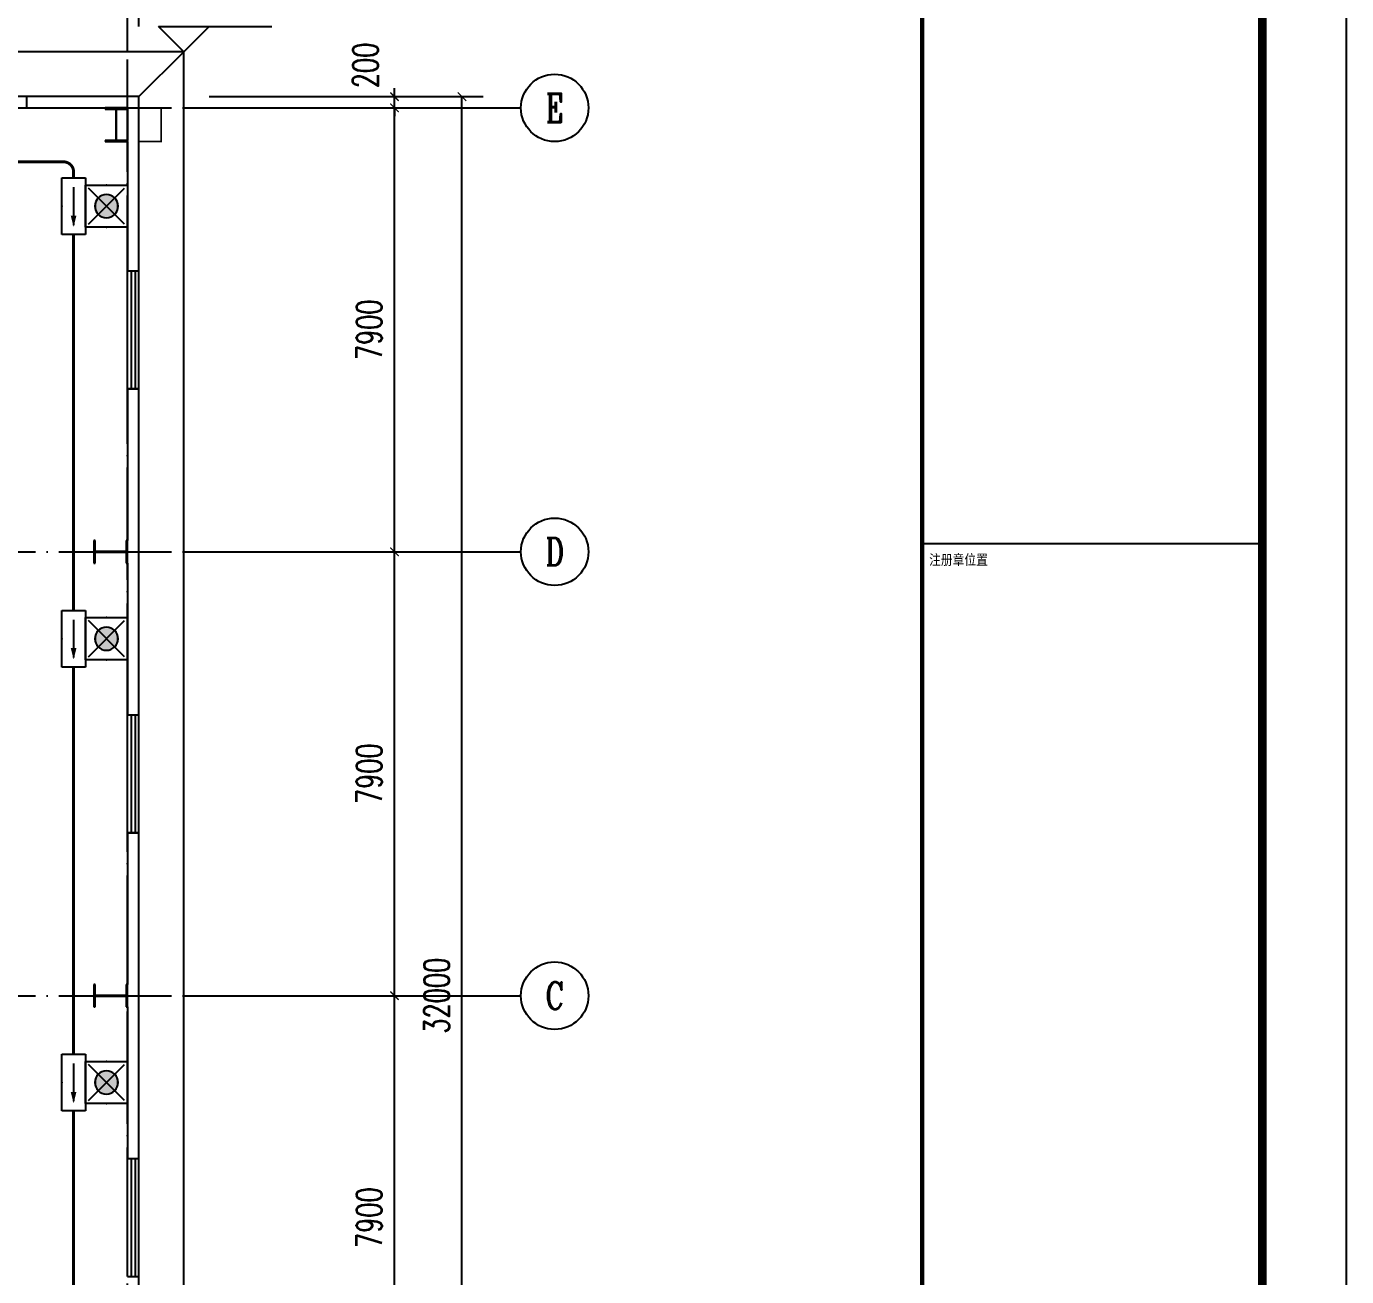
# Model space of a CAD drawing. Extents: x 1728470 to 1835391, y -157368 to 197905.
# Drawn here: x 1794284 to 1817775, y 4035 to 26284 of the extents above; entities that cross this region are included whole.
import ezdxf
from ezdxf.enums import TextEntityAlignment as Align

# ---------------------------------------------------------------- set-up
doc = ezdxf.new("R2010")
doc.units = 0
doc.header["$LTSCALE"] = 1000
doc.header["$MEASUREMENT"] = 0
doc.linetypes.add('DOTE', pattern=[2.42, 2, -0.2, 0.02, -0.2])
doc.layers.get('0').update_dxf_attribs({"linetype": 'CONTINUOUS'})
doc.layers.get('DEFPOINTS').update_dxf_attribs({"linetype": 'CONTINUOUS'})
for name, color, linetype in [('AXIS', 3, 'CONTINUOUS'), ('AXIS_TEXT', 7, 'CONTINUOUS'), ('COLUMN', 99, 'CONTINUOUS'), ('DIM_ELEV', 3, 'CONTINUOUS'), ('DOTE', 1, 'DOTE'), ('EQUIP-照明', 3, 'CONTINUOUS'), ('GROUND', 2, 'CONTINUOUS'), ('PP-PM-TK', 7, 'CONTINUOUS'), ('PUB_TEXT', 7, 'CONTINUOUS'), ('PUB_TITLE', 4, 'CONTINUOUS'), ('WALL', 9, 'CONTINUOUS'), ('WINDOW', 99, 'CONTINUOUS'), ('WIRE-照明', 1, 'CONTINUOUS')]:
    doc.layers.add(name, color=color, linetype=linetype)
doc.styles.add('_TCH_AXIS', font='COMPLEX', dxfattribs={"bigfont": 'GBCBIG'})
doc.styles.add('COMPLEX', font='COMPLEX')
doc.styles.add('DIM_FONT', font='SIMPLEX', dxfattribs={"width": 0.7, "bigfont": 'GBCBIG'})
doc.styles.get("Standard").update_dxf_attribs({"font": 'gbenor.shx', "bigfont": 'gbcbig.shx'})
doc.styles.add('TQ', font='txt.shx', dxfattribs={"width": 0.8, "bigfont": 'hztxt.shx'})
doc.dimstyles.new('DIMN150', dxfattribs={"dimscale": 1.5, "dimtxt": 300, "dimasz": 100, "dimexe": 250, "dimexo": 300, "dimgap": 150, "dimtad": 1, "dimdec": 0, "dimzin": 0, "dimtxsty": 'DIM_FONT', "dimblk": 'ARCHTICK', "dimcen": 0.09, "dimclrt": 7, "dimazin": 3, "dimtfac": 1, "dimtdec": 0, "dimtix": 1, "dimtmove": 0, "dimatfit": 3, "dimtolj": 1, "dimtzin": 0})

# ---------------------------------------------------------------- blocks, each defined once
blk = doc.blocks.new('$TCHSYS$WIN2D')
for p, q in [((-0.5, 0.5), (0.5, 0.5)), ((-0.5, 0.5), (-0.5, -0.5)), ((0.5, 0.5), (0.5, -0.5)), ((0.5, 0.167), (-0.5, 0.167)), ((0.5, -0.167), (-0.5, -0.167)), ((-0.5, -0.5), (0.5, -0.5))]:
    blk.add_line(p, q)
blk = doc.blocks.new('_AXISO')
blk.add_circle((0, 0), 0.5)
at = {"layer": 'AXIS_TEXT', "style": 'COMPLEX', "width": 1.041667}
blk.add_attdef('A', text='', height=0.56, dxfattribs=at).set_placement((-0.25, -0.28), (0.25, -0.28), align=Align.FIT)
blk = doc.blocks.new('_ARCHTICK')
at = {"color": 0, "linetype": 'BYBLOCK', "const_width": 0.15}
blk.add_lwpolyline([(-0.5, -0.5), (0.5, 0.5)], dxfattribs=at)
blk = doc.blocks.new('*D60')
at = {"layer": 'AXIS', "color": 0}
for p, q in [((1798036, 88951), (1802911, 88951)), ((1802536, 56951), (1802536, 88951)), ((1798036, 56951), (1802911, 56951))]:
    blk.add_line(p, q, dxfattribs=at)
at = {"layer": 'DEFPOINTS', "color": 0}
for p in [(1797586, 88951), (1802536, 88951), (1797586, 56951)]:
    blk.add_point(p, dxfattribs=at)
at = {"layer": 'AXIS', "color": 0, "xscale": 150, "yscale": 150, "zscale": 150}
for p, rotation in [((1802536, 88951), 90), ((1802536, 56951), 270)]:
    blk.add_blockref('_ARCHTICK', p, dxfattribs=dict(at, rotation=rotation))
at = {"layer": 'AXIS', "color": 7, "insert": (1802086, 72951), "char_height": 450, "attachment_point": 5, "rotation": 90, "style": 'DIM_FONT'}
blk.add_mtext('\\A1;32000', dxfattribs=at)
blk = doc.blocks.new('*D63')
at = {"layer": 'AXIS', "color": 0}
for p, q in [((1798036, 72951), (1801711, 72951)), ((1801336, 65051), (1801336, 72951)), ((1798036, 65051), (1801711, 65051))]:
    blk.add_line(p, q, dxfattribs=at)
at = {"layer": 'DEFPOINTS', "color": 0}
for p in [(1797586, 72951), (1801336, 72951), (1797586, 65051)]:
    blk.add_point(p, dxfattribs=at)
at = {"layer": 'AXIS', "color": 0, "xscale": 150, "yscale": 150, "zscale": 150}
for p, rotation in [((1801336, 72951), 90), ((1801336, 65051), 270)]:
    blk.add_blockref('_ARCHTICK', p, dxfattribs=dict(at, rotation=rotation))
at = {"layer": 'AXIS', "color": 7, "insert": (1800886, 69001), "char_height": 450, "attachment_point": 5, "rotation": 90, "style": 'DIM_FONT'}
blk.add_mtext('\\A1;7900', dxfattribs=at)
blk = doc.blocks.new('*D64')
at = {"layer": 'AXIS', "color": 0}
for p, q in [((1798036, 80851), (1801711, 80851)), ((1801336, 72951), (1801336, 80851)), ((1798036, 72951), (1801711, 72951))]:
    blk.add_line(p, q, dxfattribs=at)
at = {"layer": 'DEFPOINTS', "color": 0}
for p in [(1797586, 80851), (1801336, 80851), (1797586, 72951)]:
    blk.add_point(p, dxfattribs=at)
at = {"layer": 'AXIS', "color": 0, "xscale": 150, "yscale": 150, "zscale": 150}
for p, rotation in [((1801336, 80851), 90), ((1801336, 72951), 270)]:
    blk.add_blockref('_ARCHTICK', p, dxfattribs=dict(at, rotation=rotation))
at = {"layer": 'AXIS', "color": 7, "insert": (1800886, 76901), "char_height": 450, "attachment_point": 5, "rotation": 90, "style": 'DIM_FONT'}
blk.add_mtext('\\A1;7900', dxfattribs=at)
blk = doc.blocks.new('*D65')
at = {"layer": 'AXIS', "color": 0}
for p, q in [((1798036, 88751), (1801711, 88751)), ((1801336, 80851), (1801336, 88751)), ((1798036, 80851), (1801711, 80851))]:
    blk.add_line(p, q, dxfattribs=at)
at = {"layer": 'DEFPOINTS', "color": 0}
for p in [(1797586, 88751), (1801336, 88751), (1797586, 80851)]:
    blk.add_point(p, dxfattribs=at)
at = {"layer": 'AXIS', "color": 0, "xscale": 150, "yscale": 150, "zscale": 150}
for p, rotation in [((1801336, 88751), 90), ((1801336, 80851), 270)]:
    blk.add_blockref('_ARCHTICK', p, dxfattribs=dict(at, rotation=rotation))
at = {"layer": 'AXIS', "color": 7, "insert": (1800886, 84801), "char_height": 450, "attachment_point": 5, "rotation": 90, "style": 'DIM_FONT'}
blk.add_mtext('\\A1;7900', dxfattribs=at)
blk = doc.blocks.new('*D66')
at = {"layer": 'AXIS', "color": 0}
for p, q in [((1801336, 88951), (1801336, 89101)), ((1798036, 88951), (1801711, 88951)), ((1801336, 88751), (1801336, 88951)), ((1798036, 88751), (1801711, 88751)), ((1801336, 88751), (1801336, 88601))]:
    blk.add_line(p, q, dxfattribs=at)
at = {"layer": 'DEFPOINTS', "color": 0}
for p in [(1797586, 88951), (1801336, 88951), (1797586, 88751)]:
    blk.add_point(p, dxfattribs=at)
at = {"layer": 'AXIS', "color": 0, "xscale": 150, "yscale": 150, "zscale": 150}
for p, rotation in [((1801336, 88951), 270), ((1801336, 88751), 90)]:
    blk.add_blockref('_ARCHTICK', p, dxfattribs=dict(at, rotation=rotation))
at = {"layer": 'AXIS', "color": 7, "insert": (1800819, 89506), "char_height": 450, "attachment_point": 5, "rotation": 90, "style": 'DIM_FONT'}
blk.add_mtext('\\A1;200', dxfattribs=at)
blk = doc.blocks.new('*D67')
at = {"layer": 'AXIS', "color": 0}
for p, q in [((1750186, 90201), (1750186, 95076)), ((1796786, 90201), (1796786, 95076)), ((1750186, 94701), (1796786, 94701))]:
    blk.add_line(p, q, dxfattribs=at)
at = {"layer": 'DEFPOINTS', "color": 0}
for p in [(1796786, 94701), (1750186, 89751), (1796786, 89751)]:
    blk.add_point(p, dxfattribs=at)
at = {"layer": 'AXIS', "color": 0, "xscale": 150, "yscale": 150, "zscale": 150, "rotation": 180}
blk.add_blockref('_ARCHTICK', (1750186, 94701), dxfattribs=at)
at = {"layer": 'AXIS', "color": 0, "xscale": 150, "yscale": 150, "zscale": 150}
blk.add_blockref('_ARCHTICK', (1796786, 94701), dxfattribs=at)
at = {"layer": 'AXIS', "color": 7, "insert": (1773486, 95151), "char_height": 450, "attachment_point": 5, "style": 'DIM_FONT'}
blk.add_mtext('\\A1;46600', dxfattribs=at)
blk = doc.blocks.new('*D76')
at = {"layer": 'AXIS', "color": 0}
for p, q in [((1790886, 90201), (1790886, 93876)), ((1796586, 90201), (1796586, 93876)), ((1790886, 93501), (1796586, 93501))]:
    blk.add_line(p, q, dxfattribs=at)
at = {"layer": 'DEFPOINTS', "color": 0}
for p in [(1796586, 93501), (1790886, 89751), (1796586, 89751)]:
    blk.add_point(p, dxfattribs=at)
at = {"layer": 'AXIS', "color": 0, "xscale": 150, "yscale": 150, "zscale": 150, "rotation": 180}
blk.add_blockref('_ARCHTICK', (1790886, 93501), dxfattribs=at)
at = {"layer": 'AXIS', "color": 0, "xscale": 150, "yscale": 150, "zscale": 150}
blk.add_blockref('_ARCHTICK', (1796586, 93501), dxfattribs=at)
at = {"layer": 'AXIS', "color": 7, "insert": (1793736, 93951), "char_height": 450, "attachment_point": 5, "style": 'DIM_FONT'}
blk.add_mtext('\\A1;5700', dxfattribs=at)
blk = doc.blocks.new('*D77')
at = {"layer": 'AXIS', "color": 0}
for p, q in [((1796586, 90201), (1796586, 93876)), ((1796786, 90201), (1796786, 93876)), ((1796586, 93501), (1796436, 93501)), ((1796586, 93501), (1796786, 93501)), ((1796786, 93501), (1796936, 93501))]:
    blk.add_line(p, q, dxfattribs=at)
at = {"layer": 'DEFPOINTS', "color": 0}
for p in [(1796786, 93501), (1796586, 89751), (1796786, 89751)]:
    blk.add_point(p, dxfattribs=at)
at = {"layer": 'AXIS', "color": 0, "xscale": 150, "yscale": 150, "zscale": 150}
blk.add_blockref('_ARCHTICK', (1796586, 93501), dxfattribs=at)
at = {"layer": 'AXIS', "color": 0, "xscale": 150, "yscale": 150, "zscale": 150, "rotation": 180}
blk.add_blockref('_ARCHTICK', (1796786, 93501), dxfattribs=at)
at = {"layer": 'AXIS', "color": 7, "insert": (1797341, 94019), "char_height": 450, "attachment_point": 5, "style": 'DIM_FONT'}
blk.add_mtext('\\A1;200', dxfattribs=at)
blk = doc.blocks.new('$EQUIP$00001167')
for p, q in [((-0.429, 0.429), (0.429, -0.429)), ((-0.429, -0.429), (0.429, 0.429))]:
    blk.add_line(p, q)
blk.add_lwpolyline([(-0.5, 0.5), (-0.5, -0.5), (0.5, -0.5), (0.5, 0.5)], close=True)
blk.add_circle((0, 0), 0.275)
for p in [(0, 0.5), (-0.5, 0), (0.5, 0), (0, -0.5)]:
    blk.add_point(p)
for points in [[(-0.238, 0.137), (0.238, 0.137), (-0.275, 0), (0.275, 0)], [(-0.238, -0.137), (0.238, -0.137), (-0.275, 0), (0.275, 0)], [(-0.137, 0.238), (0.137, 0.238), (-0.238, 0.137), (0.238, 0.137)], [(0, 0.275), (0, 0.275), (-0.137, 0.238), (0.137, 0.238)], [(-0.137, -0.238), (0.137, -0.238), (-0.238, -0.137), (0.238, -0.137)], [(0, -0.275), (0, -0.275), (-0.137, -0.238), (0.137, -0.238)]]:
    blk.add_solid(points)
at = {"flags": 9}
blk.add_attdef('A', (0, 0), '', height=0.00002, dxfattribs=at)
blk = doc.blocks.new('$EQUIP$00001687')
for p, q in [((0.72, 0.6), (-0.72, 0.6)), ((-0.72, 0.6), (-0.72, 0)), ((0.72, 0), (0.72, 0.6)), ((-0.72, 0), (0.72, 0))]:
    blk.add_line(p, q)
at = {"color": 7}
blk.add_line((-0.48, 0.3), (0.48, 0.3), dxfattribs=at)
for p in [(0, 0.6), (-0.72, 0.3), (0, 0), (0.72, 0.3)]:
    blk.add_point(p)
blk.add_solid([(0.24, 0.228), (0.528, 0.3), (0.24, 0.372)])
blk = doc.blocks.new('D3323')
at = {"color": 8, "const_width": 30}
blk.add_lwpolyline([(1796786.3, 88151.1), (1797186.3, 88151.1), (1797186.3, 88751.1), (1796786.3, 88751.1)], dxfattribs=at)
at = {"layer": 'AXIS', "color": 8}
for p, q in [((1796586.3, 89751.1), (1796586.3, 95751.1)), ((1797586.3, 88751.1), (1803586.3, 88751.1)), ((1797586.3, 80851.1), (1803586.3, 80851.1)), ((1797586.3, 72951.1), (1803586.3, 72951.1))]:
    blk.add_line(p, q, dxfattribs=at)
at = {"layer": 'COLUMN', "color": 8}
for p, q in [((1796586.3, 88751.1), (1796186.3, 88751.1)), ((1796186.3, 88751.1), (1796186.3, 88729.1)), ((1796186.3, 88729.1), (1796375.3, 88729.1)), ((1796375.3, 88729.1), (1796380.3, 88724.1)), ((1796380.3, 88724.1), (1796380.3, 88178.1)), ((1796392.3, 88724.1), (1796397.3, 88729.1)), ((1796392.3, 88178.1), (1796392.3, 88724.1)), ((1796397.3, 88729.1), (1796586.3, 88729.1)), ((1796586.3, 88729.1), (1796586.3, 88751.1)), ((1796375.3, 88173.1), (1796186.3, 88173.1)), ((1796186.3, 88173.1), (1796186.3, 88151.1)), ((1796186.3, 88151.1), (1796586.3, 88151.1)), ((1796380.3, 88178.1), (1796375.3, 88173.1)), ((1796397.3, 88173.1), (1796392.3, 88178.1)), ((1796586.3, 88173.1), (1796397.3, 88173.1)), ((1796586.3, 88151.1), (1796586.3, 88173.1)), ((1796008.3, 81051.1), (1795986.3, 81051.1)), ((1795986.3, 81051.1), (1795986.3, 80651.1)), ((1796008.3, 80862.1), (1796008.3, 81051.1)), ((1796586.3, 81051.1), (1796564.3, 81051.1)), ((1796564.3, 81051.1), (1796564.3, 80862.1)), ((1796586.3, 80651.1), (1796586.3, 81051.1)), ((1796013.3, 80857.1), (1796008.3, 80862.1)), ((1796008.3, 80840.1), (1796013.3, 80845.1)), ((1796008.3, 80651.1), (1796008.3, 80840.1)), ((1796559.3, 80857.1), (1796013.3, 80857.1)), ((1796013.3, 80845.1), (1796559.3, 80845.1)), ((1796564.3, 80862.1), (1796559.3, 80857.1)), ((1796559.3, 80845.1), (1796564.3, 80840.1)), ((1796564.3, 80840.1), (1796564.3, 80651.1)), ((1795986.3, 80651.1), (1796008.3, 80651.1)), ((1796564.3, 80651.1), (1796586.3, 80651.1)), ((1796008.3, 73151.1), (1795986.3, 73151.1)), ((1795986.3, 73151.1), (1795986.3, 72751.1)), ((1796008.3, 72962.1), (1796008.3, 73151.1)), ((1796586.3, 73151.1), (1796564.3, 73151.1)), ((1796564.3, 73151.1), (1796564.3, 72962.1)), ((1796586.3, 72751.1), (1796586.3, 73151.1)), ((1796013.3, 72957.1), (1796008.3, 72962.1)), ((1796008.3, 72940.1), (1796013.3, 72945.1)), ((1796008.3, 72751.1), (1796008.3, 72940.1)), ((1796559.3, 72957.1), (1796013.3, 72957.1)), ((1796013.3, 72945.1), (1796559.3, 72945.1)), ((1796564.3, 72962.1), (1796559.3, 72957.1)), ((1796559.3, 72945.1), (1796564.3, 72940.1)), ((1796564.3, 72940.1), (1796564.3, 72751.1)), ((1795986.3, 72751.1), (1796008.3, 72751.1)), ((1796564.3, 72751.1), (1796586.3, 72751.1))]:
    blk.add_line(p, q, dxfattribs=at)
at = {"layer": 'DIM_ELEV', "color": 8}
for p, q in [((1797586.3, 89751.1), (1797136.3, 90201.1)), ((1797136.3, 90201.1), (1799156, 90201.1)), ((1797586.3, 89751.1), (1798036.3, 90201.1))]:
    blk.add_line(p, q, dxfattribs=at)
at = {"layer": 'DOTE', "color": 8}
for p, q in [((1796586.3, 56151.1), (1796586.3, 89751.1)), ((1749386.3, 88751.1), (1797586.3, 88751.1)), ((1749386.3, 80851.1), (1797586.3, 80851.1)), ((1749386.3, 72951.1), (1797586.3, 72951.1))]:
    blk.add_line(p, q, dxfattribs=at)
at = {"layer": 'GROUND', "color": 8}
for p, q in [((1797586.3, 89751.1), (1749386.3, 89751.1)), ((1796786.3, 88951.1), (1797586.3, 89751.1)), ((1797586.3, 56151.1), (1797586.3, 89751.1)), ((1796786.3, 88951.1), (1750186.3, 88951.1)), ((1796786.3, 56951.1), (1796786.3, 88951.1))]:
    blk.add_line(p, q, dxfattribs=at)
at = {"layer": 'WALL', "color": 8}
for p, q in [((1796786.3, 88951.1), (1794786.3, 88951.1)), ((1794786.3, 88951.1), (1794786.3, 88751.1)), ((1796786.3, 85851.6), (1796786.3, 88951.1)), ((1794786.3, 88751.1), (1796186.3, 88751.1)), ((1796586.3, 88729.1), (1796586.3, 88173.1)), ((1796586.3, 88151.1), (1796586.3, 85851.6)), ((1796586.3, 85851.6), (1796786.3, 85851.6)), ((1796786.3, 83751.6), (1796586.3, 83751.6)), ((1796586.3, 83751.6), (1796586.3, 81051.1)), ((1796786.3, 80862.1), (1796786.3, 83751.6)), ((1796786.3, 77951.6), (1796786.3, 80862.1)), ((1796586.3, 80651.1), (1796586.3, 77951.6)), ((1796586.3, 77951.6), (1796786.3, 77951.6)), ((1796786.3, 75851.6), (1796586.3, 75851.6)), ((1796586.3, 75851.6), (1796586.3, 73151.1)), ((1796786.3, 72962.1), (1796786.3, 75851.6)), ((1796786.3, 70051.6), (1796786.3, 72962.1)), ((1796586.3, 72751.1), (1796586.3, 70051.6)), ((1796586.3, 70051.6), (1796786.3, 70051.6))]:
    blk.add_line(p, q, dxfattribs=at)
at = {"layer": 'AXIS', "color": 8}
ref = blk.add_blockref('_AXISO', (1804186.3, 88751.1), dxfattribs=dict(at, xscale=1200, yscale=1200, zscale=1200))
ref.add_attrib('A', 'E', dxfattribs={"layer": 'AXIS_TEXT', "color": 8, "height": 506.1, "style": '_TCH_AXIS', "width": 0.8125}).set_placement((1804029.6, 88498), (1804342.9, 88498), align=Align.FIT)
ref = blk.add_blockref('_AXISO', (1804186.3, 80851.1), dxfattribs=dict(at, xscale=1200, yscale=1200, zscale=1200))
ref.add_attrib('A', 'D', dxfattribs={"layer": 'AXIS_TEXT', "color": 8, "height": 493.2, "style": '_TCH_AXIS', "width": 0.823529}).set_placement((1804021.9, 80604.5), (1804350.7, 80604.5), align=Align.FIT)
ref = blk.add_blockref('_AXISO', (1804186.3, 72951.1), dxfattribs=dict(at, xscale=1200, yscale=1200, zscale=1200))
ref.add_attrib('A', 'C', dxfattribs={"layer": 'AXIS_TEXT', "color": 8, "height": 480.7, "style": '_TCH_AXIS'}).set_placement((1804014.6, 72710.7), (1804358, 72710.7), align=Align.FIT)
at = {"layer": 'WINDOW', "color": 8, "xscale": 2100, "yscale": 200, "zscale": 2100, "rotation": 90}
for p in [(1796686.3, 84801.6), (1796686.3, 76901.6), (1796686.3, 69001.6)]:
    blk.add_blockref('$TCHSYS$WIN2D', p, dxfattribs=at)
at = {"layer": 'AXIS', "color": 8}
for p1, p2, distance, picture, middle in [((1750186.3, 89751.1), (1796786.3, 89751.1), 4950, '*D67', (1773486.3, 95151.1)), ((1790886.3, 89751.1), (1796586.3, 89751.1), 3750, '*D76', (1793736.3, 93951.1)), ((1797586.3, 56951.1), (1797586.3, 88951.1), -4950, '*D60', (1802086.3, 72951.1)), ((1797586.3, 80851.1), (1797586.3, 88751.1), -3750, '*D65', (1800886.3, 84801.1)), ((1797586.3, 72951.1), (1797586.3, 80851.1), -3750, '*D64', (1800886.3, 76901.1)), ((1797586.3, 65051.1), (1797586.3, 72951.1), -3750, '*D63', (1800886.3, 69001.1))]:
    dim = blk.add_aligned_dim(p1=p1, p2=p2, distance=distance, dimstyle='DIMN150', dxfattribs=at)
    dim.commit()
    dim.dimension.update_dxf_attribs({"geometry": picture, "text_midpoint": middle})
for base, p1, p2, angle, picture, middle in [((1796786.3, 93501.1), (1796586.3, 89751.1), (1796786.3, 89751.1), 0, '*D77', (1797341.3, 94018.6)), ((1801336.3, 88951.1), (1797586.3, 88751.1), (1797586.3, 88951.1), 90, '*D66', (1800818.8, 89506.1))]:
    dim = blk.add_linear_dim(base=base, p1=p1, p2=p2, angle=angle, dimstyle='DIMN150', dxfattribs=at)
    dim.commit()
    dim.dimension.update_dxf_attribs({"geometry": picture, "text_midpoint": middle, "dimtype": 161})

msp = doc.modelspace()

# ---------------------------------------------------------------- linework, layer by layer
at = {"layer": 'PP-PM-TK', "color": 4}
msp.add_line((1810225, 17081), (1816275, 17081), dxfattribs=at)
at = {"layer": 'PP-PM-TK', "color": 4, "const_width": 77}
msp.add_lwpolyline([(1810225, 37488), (1810225, -22512)], dxfattribs=at)
at = {"layer": 'PUB_TITLE'}
msp.add_lwpolyline([(1728675, -24012), (1817775, -24012), (1817775, 38988), (1728675, 38988)], close=True, dxfattribs=at)
at = {"layer": 'PUB_TITLE', "const_width": 150}
msp.add_lwpolyline([(1732425, -22512), (1816275, -22512), (1816275, 37488), (1732425, 37488)], close=True, dxfattribs=at)
at = {"layer": 'WIRE-照明', "linetype": 'CONTINUOUS', "const_width": 52.5}
msp.add_lwpolyline([(1795124, 23589), (1795124, 23694, 0.414214), (1794944, 23874), (1789863, 23874)], format="xyb", dxfattribs=at)
for points in [[(1795124, 15891), (1795124, 22581)], [(1795124, 7994), (1795124, 14883)], [(1795124, 94), (1795124, 6986)]]:
    msp.add_lwpolyline(points, dxfattribs=at)

# ---------------------------------------------------------------- block references
msp.add_blockref('D3323', (-502, -63917))
at = {"layer": 'EQUIP-照明'}
for name, p, xscale, yscale, zscale, rotation in [('$EQUIP$00001687', (1795334, 23085), -700, 700, 700, 90), ('$EQUIP$00001167', (1795709, 23085), -750, 750, 750, 270), ('$EQUIP$00001687', (1795334, 15387), -700, 700, 700, 90), ('$EQUIP$00001167', (1795709, 15387), -750, 750, 750, 270), ('$EQUIP$00001687', (1795334, 7490), -700, 700, 700, 90), ('$EQUIP$00001167', (1795709, 7490), -750, 750, 750, 270)]:
    msp.add_blockref(name, p, dxfattribs=dict(at, xscale=xscale, yscale=yscale, zscale=zscale, rotation=rotation))

# ---------------------------------------------------------------- texts
at = {"layer": 'PUB_TEXT', "color": 2, "style": 'TQ'}
msp.add_text('注册章位置', height=209, dxfattribs=at).set_placement((1810347, 16681))

doc.saveas('drawing.dxf')
